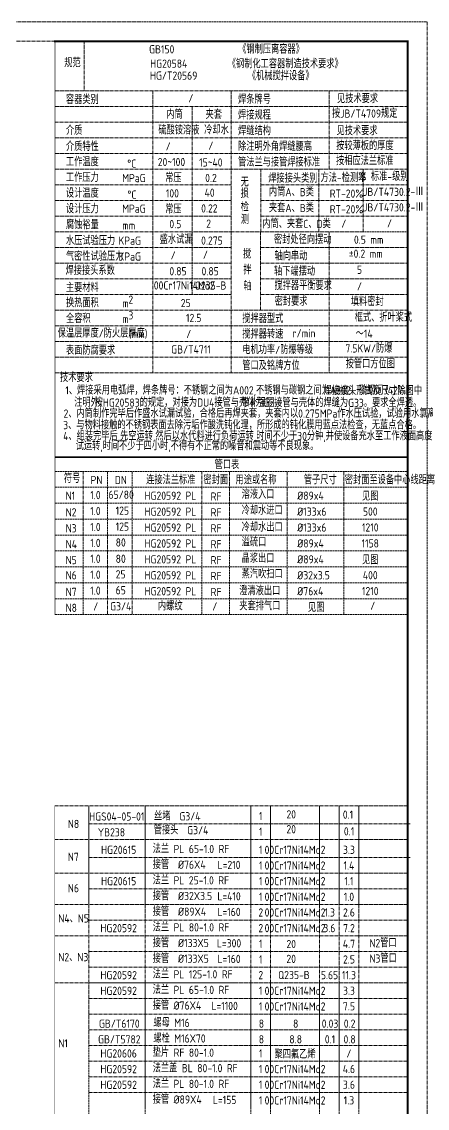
# Model space of a CAD drawing. Extents: x 73314 to 129931, y 5448 to 87872.
# Drawn here: x 99617 to 102860, y 9932 to 18630 of the extents above; entities that cross this region are included whole.
import ezdxf
from ezdxf.enums import TextEntityAlignment as Align

# ---------------------------------------------------------------- set-up
doc = ezdxf.new("R2010")
doc.units = 0
doc.header["$LTSCALE"] = 20
doc.header["$MEASUREMENT"] = 0
doc.linetypes.add('CENTER', pattern=[2, 1.25, -0.25, 0.25, -0.25])
doc.layers.add('EbLayer2', color=7, linetype='CENTER', lineweight=15)
doc.styles.add('工程字', font='gbenor.shx', dxfattribs={"bigfont": 'gbcbig.shx'})

msp = doc.modelspace()

# ---------------------------------------------------------------- linework, layer by layer
at = {"layer": 'EbLayer2'}
for p, q in [((93549.219, 18630.07), (102859.703, 18630.07)), ((93941.075, 18473.328), (102702.96, 18473.328))]:
    msp.add_line(p, q, dxfattribs=at)
at = {"layer": 'EbLayer2', "lineweight": 0}
for p, q in [((102859.703, 18630.07), (102859.703, 5448.056)), ((100116.765, 18473.328), (100116.765, 18075.7)), ((102702.96, 18473.328), (102702.96, 13883.769)), ((99881.962, 18075.7), (102702.96, 18075.7)), ((100665.478, 18075.7), (100665.478, 15818.137)), ((101292.579, 18075.7), (101292.579, 15818.137)), ((102076.456, 18075.7), (102076.456, 17448.599)), ((99881.962, 17950.28), (102702.96, 17950.28)), ((100979.029, 17950.28), (100979.029, 16445.238)), ((99881.602, 17824.86), (102702.96, 17824.86)), ((99881.962, 17699.44), (102702.96, 17699.44)), ((99881.962, 17574.019), (102702.96, 17574.019)), ((99881.962, 17448.599), (102702.96, 17448.599)), ((101527.742, 17448.599), (101527.742, 16946.918)), ((101993.06, 17448.599), (101993.06, 16946.918)), ((102347.336, 17448.599), (102347.336, 16946.918)), ((99881.962, 17323.179), (101292.579, 17323.179)), ((101527.742, 17323.179), (102702.96, 17323.179)), ((99882.08, 17197.759), (101292.698, 17197.759)), ((101527.742, 17197.759), (102702.96, 17197.759)), ((99882.08, 17072.339), (101292.698, 17072.339)), ((101527.742, 17072.339), (102702.96, 17072.339)), ((99882.08, 16946.918), (101292.698, 16946.918)), ((101292.579, 16946.918), (102702.96, 16946.918)), ((101527.137, 16946.918), (101527.137, 16321.431)), ((102076.456, 16946.918), (102076.456, 15818.137)), ((99882.08, 16821.498), (101292.698, 16821.498)), ((101527.137, 16821.821), (102699.331, 16821.821)), ((99882.08, 16696.078), (101292.698, 16696.078)), ((101527.137, 16696.723), (102699.331, 16696.723)), ((99882.08, 16570.658), (101292.698, 16570.658)), ((101527.137, 16571.626), (102699.925, 16571.626)), ((99882.08, 16445.238), (101292.698, 16445.238)), ((101527.137, 16445.238), (102703.557, 16445.238)), ((99881.962, 16319.817), (102703.557, 16319.817)), ((99882.08, 16319.817), (101292.698, 16319.817)), ((99881.962, 16194.397), (102702.96, 16194.397)), ((99881.962, 16068.977), (102702.96, 16068.977)), ((99881.962, 15943.557), (102702.601, 15943.557)), ((99881.962, 15818.137), (102702.601, 15818.137)), ((102702.96, 15030.478), (99881.962, 15030.478)), ((100108.775, 14648.278), (100108.775, 15030.478)), ((100303.893, 15030.478), (100303.893, 13883.769)), ((100499.01, 15030.478), (100499.01, 13883.769)), ((101056.412, 14648.278), (101056.412, 15030.478)), ((101278.183, 13883.769), (101278.183, 15030.478)), ((101738.5, 13883.769), (101738.5, 15030.478)), ((102191.395, 13883.769), (102191.395, 15030.478)), ((102702.96, 14903.078), (99881.962, 14903.078)), ((102702.96, 14775.678), (99881.962, 14775.678)), ((102702.96, 14648.278), (99881.962, 14648.278)), ((102702.96, 14648.169), (99881.962, 14648.169)), ((100108.775, 13883.769), (100108.775, 14667.088)), ((101056.412, 13883.769), (101056.412, 14667.088)), ((102702.96, 14520.769), (99881.962, 14520.769)), ((102702.96, 14393.369), (99881.962, 14393.369)), ((102702.96, 14265.969), (99881.962, 14265.969)), ((102702.96, 14138.569), (99881.962, 14138.569)), ((102702.96, 14011.169), (99881.962, 14011.169)), ((102702.96, 13883.769), (99881.962, 13883.769)), ((99881.602, 12352.804), (102703.621, 12352.804)), ((100153.278, 9737.047), (100153.278, 12352.804)), ((100153.278, 11561.998), (100153.278, 12352.804)), ((100604.59, 9737.047), (100604.59, 12352.804)), ((100604.59, 11561.998), (100604.59, 12352.804)), ((101449.684, 9737.047), (101449.684, 12352.804)), ((101449.684, 11561.998), (101449.684, 12352.804)), ((101606.426, 9737.047), (101606.426, 12352.804)), ((101606.426, 11561.998), (101606.426, 12352.804)), ((101998.281, 9737.047), (101998.281, 12352.804)), ((101998.281, 11561.998), (101998.281, 12352.804)), ((102155.023, 9837.835), (102155.023, 12352.804)), ((102155.023, 11561.998), (102155.023, 12352.804)), ((102311.766, 9737.047), (102311.766, 12352.804)), ((102311.766, 11561.998), (102311.766, 12352.804)), ((100153.278, 12208.189), (102721.949, 12208.189)), ((99881.602, 12082.795), (102703.621, 12082.795)), ((100153.278, 11938.179), (102721.949, 11938.179)), ((99881.602, 11812.786), (102703.621, 11812.786)), ((100153.278, 11687.392), (102703.621, 11687.392)), ((99881.602, 11561.998), (102703.621, 11561.998)), ((100153.278, 11436.605), (102703.621, 11436.605)), ((99881.602, 11311.211), (102703.621, 11311.211)), ((100153.278, 11185.817), (102703.621, 11185.817)), ((100153.278, 11060.423), (102703.621, 11060.423)), ((99881.602, 10935.03), (102702.96, 10935.03)), ((100153.278, 10935.03), (102703.621, 10935.03)), ((100604.59, 9931.88, 0), (100604.59, 10935.03, 0)), ((101449.684, 9931.88, 0), (101449.684, 10935.03, 0)), ((101606.426, 9931.88, 0), (101606.426, 10935.03, 0)), ((101998.281, 9931.88, 0), (101998.281, 10935.03, 0)), ((102155.023, 9931.88, 0), (102155.023, 10935.03, 0)), ((102311.766, 9931.88, 0), (102311.766, 10935.03, 0)), ((100153.278, 10809.636), (102703.621, 10809.636)), ((100153.278, 10684.242), (102703.621, 10684.242)), ((100153.278, 10558.849), (102703.621, 10558.849)), ((100153.278, 10433.455), (102703.621, 10433.455)), ((100153.278, 10433.455), (102702.96, 10433.455)), ((100153.278, 10433.455), (102703.621, 10433.455)), ((100153.278, 10308.061), (102703.621, 10308.061)), ((100153.278, 10182.667), (102703.621, 10182.667)), ((100153.278, 10057.274), (102703.621, 10057.274))]:
    msp.add_line(p, q, dxfattribs=at)
for points, const_width in [([(99881.962, 18473.328), (99874.682, 18473.328)], 14.56), ([(99881.962, 18473.328), (102702.96, 18473.328)], 14.56), ([(99881.962, 13883.769), (99881.962, 18473.328)], 4.702), ([(102702.96, 5604.798), (102702.96, 18473.328)], 14.56), ([(102702.96, 18473.328), (102710.24, 18473.328)], 14.56), ([(102702.96, 15144.312), (99881.962, 15144.312)], 14.56), ([(102702.96, 15144.312), (99881.962, 15144.312)], 14.56)]:
    msp.add_lwpolyline(points, dxfattribs=dict(at, const_width=const_width))
msp.add_lwpolyline([(99881.962, 18473.328), (99874.682, 18473.328)], dxfattribs=at)
at = {"layer": 'EbLayer2', "lineweight": 0, "const_width": 4.702, "elevation": 0}
msp.add_lwpolyline([(99881.602, 9611.653), (99881.602, 12352.804)], dxfattribs=at)

# ---------------------------------------------------------------- texts
at = {"layer": 'EbLayer2', "lineweight": 0, "style": '工程字'}
for s, height, p in [('GB150', 65.6365, (100635.178, 18376.816)), ('《钢制压离容器》', 65.6365, (101347.837, 18375.665)), ('规范', 65.6365, (99956.665, 18266.306)), ('HG20584', 65.6365, (100643.523, 18261.806)), ('《钢制化工容器制造技术要求》', 65.63655, (101264.648, 18258.737)), ('HG/T20569', 65.6365, (100641.982, 18165.914)), ('《机械搅拌设备》', 65.6365, (101425.695, 18162.845)), ('容器类别', 65.6365, (99970.054, 17972.801)), ('/', 65.637, (100949.571, 17984.856)), ('焊条牌号', 65.6365, (101346.992, 17973.703)), ('见技术要求', 65.6365, (102138.051, 17979.263)), ('内筒', 65.6365, (100772.88, 17854.238)), ('夹套', 65.6365, (101087.108, 17852.938)), ('焊接规程', 65.6365, (101346.694, 17848.282)), ('按JB/T4709规定', 65.63655, (102098.303, 17862.188)), ('介质', 65.6365, (99970.054, 17724.858)), ('硫酸铵溶液', 65.6365, (100708.997, 17727.924)), ('冷却水', 65.6365, (101075.744, 17729.474)), ('焊缝结构', 65.6365, (101346.992, 17722.862)), ('见技术要求 ', 65.6365, (102133.828, 17722.862)), ('介质特性', 65.6365, (99970.352, 17596.378)), ('/', 65.637, (100767.793, 17599.561)), ('/', 65.637, (101109.628, 17605.762)), ('除注明外角焊缝腰高', 65.6365, (101346.992, 17597.442)), ('按较薄板的厚度', 65.6365, (102131.542, 17602.885)), ('工作温度', 65.6365, (99970.352, 17474.018)), ('%%DC', 65.6365, (100460.403, 17461.555)), ('20~100', 65.6365, (100704.59, 17474.156)), ('15~40', 65.6365, (101035.13, 17470.645)), ('管法兰与接管焊接标准', 65.6365, (101346.694, 17472.022)), ('按相应法兰标准', 65.6365, (102130.57, 17482.78)), ('工作压力', 65.6365, (99970.352, 17348.598)), ('MPaG', 65.6365, (100420.072, 17345.536)), ('常压', 65.6365, (100763.593, 17346.665)), ('0.2', 65.6365, (101083.673, 17346.665)), ('焊接接头类别', 65.6365, (101588.578, 17342.839)), ('方法-检测率', 65.6365, (102006.145, 17347.159)), ('%', 65.637, (102308.54, 17359.945)), ('标准-级别', 65.6365, (102409.472, 17357.167)), ('无', 65.637, (101366.998, 17311.666)), ('设计温度', 65.6365, (99970.352, 17223.177)), ('%%dC', 65.6365, (100461.635, 17213.354)), ('100', 65.6365, (100769.403, 17223.359)), ('40', 65.6365, (101079.098, 17228.625)), ('损', 65.637, (101366.998, 17220.654)), ('内筒A、B类', 65.6365, (101593.471, 17233.184)), ('RT-20%', 65.6365, (102079.804, 17221.413)), ('JB/T4730.2-Ⅲ', 65.63655, (102347.135, 17235.453)), ('设计压力', 65.6365, (99970.352, 17097.757)), ('MPaG', 65.6365, (100420.072, 17101.005)), ('常压', 65.6365, (100763.593, 17095.824)), ('0.22', 65.6365, (101051.605, 17102.692)), ('检', 65.637, (101368.293, 17112.302)), ('夹套A、B类', 65.6365, (101593.471, 17105.768)), ('RT-20%', 65.6365, (102079.804, 17095.993)), ('JB/T4730.2-Ⅲ', 65.63655, (102347.135, 17111.169)), ('测', 65.637, (101369.121, 17013.014)), ('内筒、夹套C、D类', 65.6365, (101540.42, 16978.352)), ('腐蚀裕量', 65.6365, (99970.352, 16970.341)), ('mm', 65.6365, (100420.072, 16966.374)), ('0.5', 65.6365, (100797.485, 16977.328)), ('2', 65.637, (101092.488, 16981.116)), ('/', 65.637, (102172.005, 16979.898)), ('/', 65.637, (102537.525, 16982.411)), ('水压试验压力', 65.6365, (99970.352, 16842.925)), ('KPaG', 65.6365, (100390.796, 16844.661)), ('盛水试漏', 65.6365, (100719.993, 16852.729)), ('0.275', 65.6365, (101051.251, 16845.363)), ('密封处径向摆动', 65.6365, (101633.84, 16852.485)), ('0.5 mm', 65.6365, (102273.46, 16852.157)), ('气密性试验压力', 65.6365, (99970.352, 16717.505)), ('/', 65.637, (100807.623, 16727.104)), ('/', 65.637, (101065.402, 16731.416)), ('搅', 65.637, (101386.395, 16735.226)), ('轴向串动', 65.6365, (101638.604, 16720.984)), ('%%p0.2 mm', 65.6365, (102232.521, 16740.513)), ('KPaG', 65.6365, (100390.796, 16717.63)), ('焊接接头系数', 65.6365, (99967.504, 16604.153)), ('0.85', 65.6365, (100797.471, 16599.952)), ('0.85', 65.6365, (101054.77, 16599.952)), ('拌', 65.637, (101388.708, 16609.272)), ('轴下端摆动', 65.6365, (101634.699, 16598.565)), ('5', 65.637, (102297.322, 16611.379)), ('主要材料', 65.6365, (99970.054, 16466.664)), ('00Cr17Ni14Mo2', 65.63655, (100673.096, 16486.06)), ('Q235-B', 65.6365, (101000.595, 16485.316)), ('轴', 65.637, (101389.767, 16480.166)), ('搅拌器平衡要求', 65.6365, (101637.998, 16482.919)), ('/', 65.637, (102297.711, 16479.242)), ('换热面积', 65.6365, (99970.712, 16345.236)), ('m', 65.637, (100420.432, 16342.877)), ('2', 65.637, (100469.445, 16371.767)), ('25', 65.6365, (100889.054, 16345.236)), ('密封要求', 65.6365, (101639.173, 16357.01)), ('填料密封', 65.6365, (102248.375, 16354.846)), ('全容积', 65.6365, (99970.712, 16219.816)), ('3', 65.637, (100469.445, 16246.347)), ('12.5', 65.6365, (100930.513, 16226.15)), ('搅拌器型式', 65.6365, (101380.685, 16220.073)), ('框式、折叶桨式', 65.6365, (102279.212, 16229.031)), ('m', 65.637, (100420.432, 16217.457)), ('保温层厚度/防火层厚度', 65.63655, (99904.282, 16102.722)), ('(mm)', 65.6365, (100474.665, 16098.572)), ('/', 65.637, (100932.403, 16097.937)), ('搅拌器转速', 65.6365, (101380.685, 16094.976)), ('r/min', 65.6365, (101781.546, 16103.786)), ('～14', 65.6365, (102287.438, 16099.346)), ('表面防腐要求', 65.6365, (99970.352, 15964.983)), ('GB/T4711', 65.6365, (100811.997, 15973.717)), ('电机功率/防爆等级 ', 65.6365, (101380.685, 15969.878)), ('7.5KW/防爆', 65.6365, (102205.027, 15982.077)), ('按管口方位图', 65.6365, (102207.083, 15855.785)), ('管口及铭牌方位', 65.6365, (101380.316, 15843.555)), ('技术要求', 65.6365, (99922.923, 15747.725)), ('1、焊接采用电弧焊，焊条牌号：不锈钢之间为A002,不锈钢与碳钢之间为A302，碳钢间J427。', 65.63655, (99965.619, 15646.173)), ('焊接接头形式及尺寸除图中', 65.63655, (102030.017, 15641.678)), ('注明外，', 65.6365, (100036.385, 15548.267)), ('按HG20583的规定，对接为DU4接管与壳体为G2，', 65.63655, (100199.381, 15548.368)), ('带补强圈接管与壳体的焊缝为G33。要求全焊透。', 65.63655, (101373.279, 15546.14)), ('2、内筒制作完毕后作盛水试漏试验，合格后再焊夹套，夹套内以0.275MPa作水压试验，试验用水氯离子含量小于25PPM。', 65.63655, (99951.301, 15460.576)), ('3、与物料接触的不锈钢表面去除污垢作酸洗钝化理，所形成的钝化膜用蓝点法检查，无蓝点合格。', 65.63655, (99948.477, 15367.939)), ('4、组装完毕后,先空运转,然后以水代料进行负荷运转,时间不少于30分钟,并使设备充水至工作液面高度,进行。', 65.63655, (99948.472, 15280.189)), ('试运转,时间不少于四小时,不得有不正常的噪音和震动等不良现象。', 65.63655, (100047.833, 15200.665)), ('管口表', 65.6365, (101159.595, 15049.83)), ('符号', 65.6365, (99953.451, 14939.149)), ('PN', 65.6365, (100167.907, 14928.35)), ('DN', 65.6365, (100361.312, 14928.35)), ('连接法兰标准', 65.6365, (100611.933, 14928.35)), ('密封面', 65.6365, (101069.898, 14928.35)), ('用途或名称', 65.6365, (101326.559, 14928.35)), ('管子尺寸', 65.6365, (101872.571, 14928.35)), ('密封面至设备中心线距离', 65.63655, (102200.322, 14928.35)), ('65/80', 65.6365, (100310.843, 14810.655)), ('溶液入口', 65.6365, (101375.454, 14811.672)), ('N1', 65.6365, (99967.978, 14803.087)), ('1.0', 65.6365, (100164.865, 14807.569)), ('HG20592 PL', 65.6365, (100598.568, 14802.868)), ('RF', 65.6365, (101127.604, 14796.591)), ('%%c89x4', 65.6365, (101820.058, 14802.978)), ('N2', 65.6365, (99967.978, 14669.789)), ('1.0', 65.6365, (100164.865, 14680.06)), ('125', 65.6365, (100368.176, 14683.255)), ('HG20592 PL', 65.6365, (100598.568, 14675.359)), ('RF', 65.6365, (101127.604, 14669.191)), ('冷却水进口', 65.6365, (101375.454, 14684.163)), ('%%c133x6', 65.6365, (101820.058, 14675.578)), ('1.0', 65.6365, (100164.865, 14552.769)), ('125', 65.6365, (100368.176, 14555.636)), ('HG20592 PL', 65.6365, (100598.568, 14548.069)), ('冷却水出口 ', 65.6365, (101375.454, 14548.776)), ('%%c133x6', 65.6365, (101820.058, 14548.178)), ('N3', 65.6365, (99967.978, 14542.28)), ('RF', 65.6365, (101127.604, 14541.682)), ('N4', 65.6365, (99967.978, 14414.88)), ('1.0', 65.6365, (100164.865, 14425.26)), ('80', 65.6365, (100368.176, 14428.455)), ('HG20592 PL', 65.6365, (100598.568, 14420.559)), ('RF', 65.6365, (101127.604, 14414.391)), ('溢硫口', 65.6365, (101375.454, 14429.363)), ('%%c89x4', 65.6365, (101820.058, 14420.778)), ('N5', 65.6365, (99967.978, 14287.48)), ('1.0', 65.6365, (100164.865, 14297.86)), ('80', 65.6365, (100368.176, 14297.86)), ('HG20592 PL', 65.6365, (100598.568, 14293.05)), ('RF', 65.6365, (101127.604, 14286.991)), ('晶浆出口', 65.6365, (101375.454, 14299.385)), ('%%c89x4', 65.6365, (101820.058, 14293.378)), ('N6', 65.6365, (99967.978, 14165.978)), ('1.0', 65.6365, (100164.865, 14170.569)), ('25', 65.6365, (100368.176, 14173.655)), ('HG20592 PL', 65.6365, (100598.568, 14165.76)), ('RF', 65.6365, (101127.604, 14159.591)), ('蒸汽吹扫口', 65.6365, (101375.454, 14174.564)), ('%%c32x3.5', 65.6365, (101820.058, 14165.978)), ('N7', 65.6365, (99967.978, 14032.68)), ('1.0', 65.6365, (100164.865, 14043.06)), ('65', 65.6365, (100368.176, 14046.255)), ('HG20592 PL', 65.6365, (100598.568, 14038.25)), ('RF', 65.6365, (101127.604, 14032.191)), ('澄清液出口', 65.6365, (101356.282, 14040.081)), ('%%c76x4', 65.6365, (101820.058, 14038.469)), ('N8', 65.6365, (99967.978, 13905.28)), ('/', 65.637, (100188.158, 13916.21)), ('G3/4', 65.6365, (100323.874, 13917.588)), ('内螺纹', 65.6365, (100706.365, 13918.166)), ('/', 65.637, (101140.435, 13916.132)), ('夹套排气口', 65.6365, (101356.656, 13918.893)), ('/', 65.637, (102403.268, 13920.756)), ('丝堵  G3/4', 65.6365, (100674.903, 12236.538, 0)), ('N8', 65.6365, (99985.931, 12175.318)), ('管接头  G3/4', 65.6365, (100672.146, 12125.195, 0)), ('法兰 PL 65-1.0 RF', 65.63655, (100664.217, 11974.497)), ('N7', 65.6365, (99985.931, 11911.693)), ('接管  %%C76X4', 65.63655, (100664.217, 11849.103)), ('法兰 PL 25-1.0 RF', 65.63655, (100664.217, 11723.71)), ('N6', 65.6365, (99985.931, 11660.906)), ('接管  %%C32X3.5', 65.63655, (100664.217, 11598.316)), ('N4、N5', 65.6365, (99909.426, 11418.824)), ('接管  %%C89X4', 65.63655, (100664.217, 11472.922)), ('法兰 PL 80-1.0 RF', 65.63655, (100664.217, 11347.528)), ('接管  %%C133X5', 65.63655, (100664.217, 11222.135)), ('N2管口', 65.6365, (102397.299, 11220.607)), ('N2、N3', 65.6365, (99909.426, 11108.671)), ('接管  %%C133X5', 65.63655, (100664.217, 11096.741)), ('N3管口', 65.6365, (102397.299, 11097.697)), ('法兰 PL 125-1.0 RF', 65.63655, (100664.217, 10971.347)), ('法兰 PL 65-1.0 RF', 65.63655, (100664.217, 10846.983, 0)), ('接管 %%C76X4', 65.6365, (100664.217, 10721.589, 0)), ('螺母 M16', 65.6365, (100669.563, 10583.038, 0)), ('螺栓 M16X70', 65.6365, (100669.563, 10457.645, 0)), ('N1', 65.6365, (99909.426, 10419.026)), ('垫片 RF 80-1.0', 65.63655, (100664.217, 10344.379, 0)), ('法兰盖 BL 80-1.0 RF', 65.63655, (100664.217, 10220.015, 0)), ('法兰 PL 80-1.0 RF', 65.63655, (100664.217, 10094.621, 0)), ('接管 %%C89X4', 65.6365, (100664.217, 9969.227, 0))]:
    msp.add_text(s, height=height, dxfattribs=at).set_placement(p)
for s, height, p in [('见图', 65.6365, (102403.883, 14836.394)), ('500', 65.6365, (102403.883, 14708.885)), ('1210', 65.6365, (102403.883, 14581.485)), ('1158', 65.6365, (102403.883, 14453.976)), ('见图', 65.6365, (102403.883, 14326.685)), ('400', 65.6365, (102403.883, 14199.395)), ('1210', 65.6365, (102403.883, 14071.995)), ('见图', 65.6365, (101971.802, 13945.895)), ('HGS04-05-01', 65.63655, (100376.669, 12267.67, 0)), ('1', 65.637, (101528.055, 12270.886)), ('0.1', 65.6365, (102225.9, 12282.385)), ('1', 65.637, (101528.055, 12145.492)), ('0.1', 65.6365, (102234.465, 12148.588)), ('YB238', 65.6365, (100334.081, 12140.985, 0)), ('HG20615', 65.6365, (100391.674, 12000.876)), ('1', 65.637, (101528.055, 12000.876)), ('00Cr17Ni14Mo2', 65.63655, (101802.354, 12000.876)), ('3.3', 65.6365, (102233.394, 12000.876)), ('L=210', 65.6365, (101274.714, 11880.038)), ('1', 65.637, (101528.055, 11875.483)), ('00Cr17Ni14Mo2', 65.63655, (101802.354, 11875.483)), ('1.4', 65.6365, (102233.394, 11875.483)), ('HG20615', 65.6365, (100391.674, 11750.089)), ('1', 65.637, (101528.055, 11750.089)), ('00Cr17Ni14Mo2', 65.63655, (101802.354, 11750.089)), ('1.1', 65.6365, (102233.394, 11750.089)), ('L=410', 65.6365, (101274.714, 11629.25)), ('1', 65.637, (101528.055, 11624.695)), ('00Cr17Ni14Mo2', 65.63655, (101802.354, 11624.695)), ('1.0', 65.6365, (102233.394, 11624.695)), ('L=160', 65.6365, (101274.714, 11503.857)), ('2', 65.637, (101528.055, 11499.301)), ('00Cr17Ni14Mo2', 65.63655, (101802.354, 11499.301)), ('1.3', 65.6365, (102079.419, 11499.301)), ('2.6', 65.6365, (102233.394, 11499.301)), ('HG20592', 65.6365, (100391.674, 11373.908)), ('2', 65.637, (101528.055, 11373.908)), ('00Cr17Ni14Mo2', 65.63655, (101802.354, 11373.908)), ('3.6', 65.6365, (102076.652, 11373.908)), ('7.2', 65.6365, (102233.394, 11373.908)), ('L=300', 65.6365, (101274.714, 11253.069)), ('1', 65.637, (101528.055, 11248.514)), ('4.7', 65.6365, (102233.394, 11248.514)), ('L=160', 65.6365, (101274.714, 11127.675)), ('1', 65.637, (101528.055, 11123.12)), ('2.5 ', 65.6365, (102251.529, 11123.12)), ('HG20592', 65.6365, (100391.674, 10997.727)), ('2', 65.637, (101528.055, 10997.727)), ('5.65', 65.6365, (102078.204, 10997.727)), ('11.3', 65.6365, (102233.394, 10997.727)), ('HG20592', 65.6365, (100391.674, 10872.333, 0)), ('1', 65.637, (101528.055, 10873.362, 0)), ('00Cr17Ni14Mo2', 65.63655, (101802.354, 10872.333, 0)), ('3.3', 65.6365, (102233.394, 10873.362, 0)), ('L=1100', 65.6365, (101239.48, 10751.414, 0)), ('1', 65.637, (101528.055, 10747.969, 0)), ('00Cr17Ni14Mo2', 65.63655, (101802.354, 10746.939, 0)), ('7.5', 65.6365, (102233.394, 10747.969, 0)), ('GB/T6170', 65.6365, (100397.02, 10609.418, 0)), ('8', 65.637, (101533.401, 10609.418, 0)), ('8', 65.637, (101807.7, 10609.418, 0)), ('0.03', 65.6365, (102081.998, 10609.418, 0)), ('0.2', 65.6365, (102238.74, 10609.418, 0)), ('GB/T5782', 65.6365, (100397.02, 10484.024, 0)), ('8', 65.637, (101533.401, 10484.024, 0)), ('8.8', 65.6365, (101807.7, 10484.024, 0)), ('0.1', 65.6365, (102081.998, 10484.024, 0)), ('0.8', 65.6365, (102238.74, 10484.024, 0)), ('HG20606', 65.6365, (100391.674, 10370.758, 0)), ('1', 65.637, (101528.055, 10370.758, 0)), ('聚四氟乙烯', 65.6365, (101802.354, 10370.758, 0)), ('/', 65.637, (102233.394, 10370.758, 0)), ('HG20592', 65.6365, (100391.674, 10245.364, 0)), ('1', 65.637, (101528.055, 10246.394, 0)), ('00Cr17Ni14Mo2', 65.63655, (101802.354, 10245.364)), ('4.6', 65.6365, (102233.394, 10246.394, 0)), ('HG20592', 65.6365, (100391.674, 10119.971, 0)), ('1', 65.637, (101528.055, 10121, 0)), ('00Cr17Ni14Mo2', 65.63655, (101802.354, 10119.971)), ('3.6', 65.6365, (102233.394, 10121, 0)), ('L=155', 65.6365, (101239.48, 9999.052, 0)), ('1', 65.637, (101528.055, 9995.606, 0)), ('00Cr17Ni14Mo2', 65.63655, (101802.354, 9994.577)), ('1.3', 65.6365, (102233.394, 9995.606, 0))]:
    msp.add_text(s, height=height, dxfattribs=at).set_placement(p, align=Align.MIDDLE)
for s, p in [('20', (101733.581, 12284.434)), ('20', (101733.581, 12165.873)), ('20', (101733.581, 11246.565)), ('20', (101733.581, 11128.003)), ('Q235-B', (101666.868, 10998.326))]:
    msp.add_text(s, height=65.6365, dxfattribs=at).set_placement(p, align=Align.MIDDLE_LEFT)

doc.saveas('drawing.dxf')
